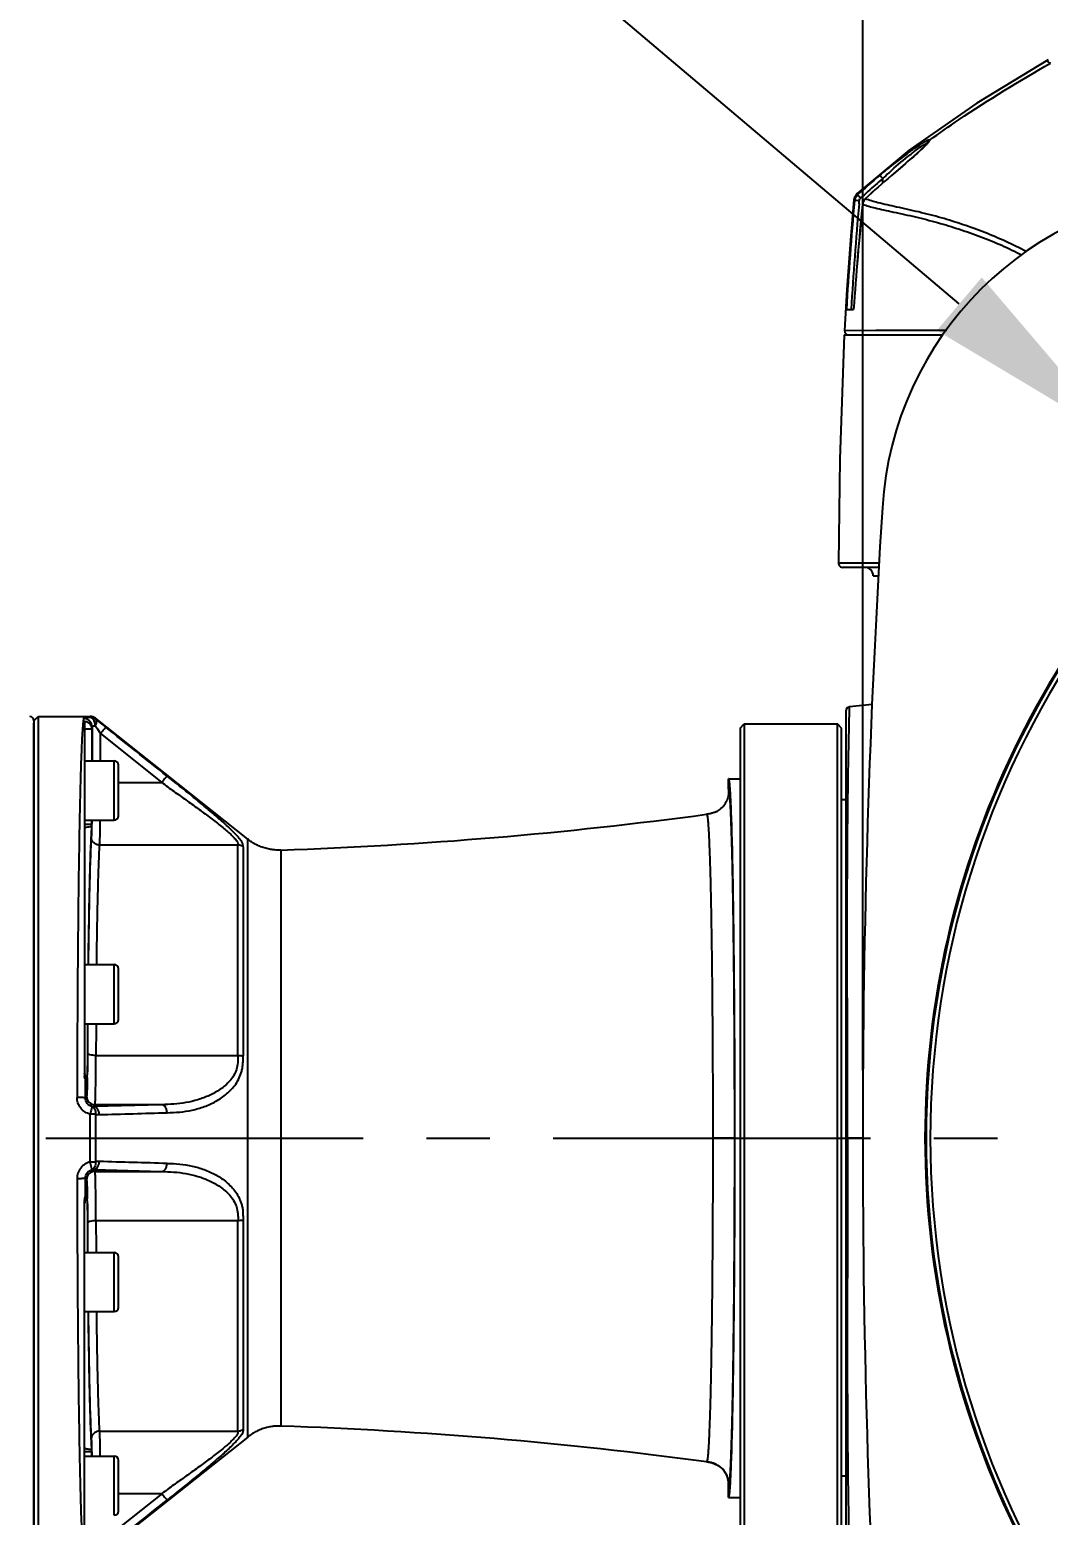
# Model space of a CAD drawing. Header units: millimetres. Extents: x 5828 to 6704, y 123 to 421.
# Drawn here: x 6413.49 to 6419.51, y 311.52 to 320.31 of the extents above; entities that cross this region are included whole.
import ezdxf
from ezdxf import colors
from ezdxf.entities.mleader import LeaderData, LeaderLine
from ezdxf.math import Vec2, Vec3

# ---------------------------------------------------------------- set-up
doc = ezdxf.new("R2010")
doc.units = ezdxf.units.MM
doc.linetypes.add('CENTER', pattern=[0.6, 0.375, -0.075, 0.075, -0.075])
for name, color, linetype in [('中心线', 7, 'Continuous'), ('外形图', 7, 'Continuous'), ('多重引线', 7, 'Continuous'), ('尺寸标注', 7, 'Continuous')]:
    doc.layers.add(name, color=color, linetype=linetype)
doc.styles.add('微软雅黑', font='msyh.ttc', dxfattribs={"height": 1.5})
doc.dimstyles.new('尺寸标注_1_20比例', dxfattribs={"dimtxt": 1.5, "dimasz": 1.25, "dimexe": 0.5, "dimexo": 0.4, "dimgap": 0.5, "dimtad": 1, "dimdec": 1, "dimlfac": 20, "dimdsep": 46, "dimtxsty": '微软雅黑', "dimcen": 0.09, "dimadec": 0, "dimazin": 0, "dimtp": 0.01, "dimtm": 0.01, "dimtfac": 1, "dimtdec": 1, "dimtofl": 0, "dimtmove": 0, "dimatfit": 3, "dimfxl": 1, "dimtolj": 1, "dimarcsym": 0})

# ---------------------------------------------------------------- blocks, each defined once
blk = doc.blocks.new('*D778')
at = {"layer": 'Defpoints', "color": 0}
for p in [(6418.4098, 328.8794), (6431.9598, 316.418), (6418.4098, 313.7555)]:
    blk.add_point(p, dxfattribs=at)
at = {"layer": '尺寸标注', "color": 0, "lineweight": -2}
for p, q in [((6418.4098, 314.1555), (6418.4098, 329.3794)), ((6431.9598, 316.818), (6431.9598, 329.3794)), ((6430.7098, 328.8794), (6419.6598, 328.8794))]:
    blk.add_line(p, q, dxfattribs=at)
at = {"layer": '尺寸标注', "color": 0}
for points in [[(6419.6598, 329.0878), (6419.6598, 328.6711), (6418.4098, 328.8794)], [(6430.7098, 328.6711), (6430.7098, 329.0878), (6431.9598, 328.8794)]]:
    blk.add_solid(points, dxfattribs=at)
at = {"layer": '尺寸标注', "color": 0, "insert": (6425.1848, 330.1459), "char_height": 1.5, "attachment_point": 5, "style": '微软雅黑'}
blk.add_mtext('\\A1;271', dxfattribs=at)

msp = doc.modelspace()

# ---------------------------------------------------------------- linework, layer by layer
at = {"layer": '中心线', "linetype": 'CENTER', "ltscale": 5}
msp.add_line((6392.5806, 313.7555), (6436.3397, 313.7555), dxfattribs=at)
at = {"layer": '外形图', "color": 7, "linetype": 'Continuous'}
for p, q in [((6419.5068, 320.1308), (6419.0853, 319.8756)), ((6419.0853, 319.8756), (6418.6852, 319.5975)), ((6418.6852, 319.5975), (6418.3761, 319.3421)), ((6418.528, 319.4033), (6418.5279, 319.4294)), ((6418.5643, 319.4632), (6418.5677, 319.4663)), ((6418.6287, 319.4895), (6418.5791, 319.4473)), ((6418.5791, 319.4473), (6418.5795, 319.4473)), ((6418.3761, 319.3421), (6418.3587, 319.3132)), ((6418.3773, 319.3314), (6418.3761, 319.3421)), ((6418.3587, 319.3132), (6418.3574, 319.3054)), ((6418.3574, 319.3053), (6418.3574, 319.3054)), ((6418.3612, 319.299), (6418.3574, 319.3053)), ((6418.388, 319.2798), (6418.3896, 319.2976)), ((6418.3881, 319.2798), (6418.3896, 319.2976)), ((6418.4089, 319.278), (6418.4092, 319.2779)), ((6418.4245, 319.3095), (6418.4248, 319.3095)), ((6418.3165, 318.7744), (6418.302, 318.5317)), ((6418.3131, 318.6555), (6418.356, 318.6555)), ((6418.3007, 318.5055), (6418.8832, 318.5055)), ((6418.3017, 318.532), (6418.3072, 318.532)), ((6418.3018, 318.532), (6418.9068, 318.533)), ((6418.5087, 317.1557), (6418.266, 317.1557)), ((6418.5074, 317.1305), (6418.2911, 317.1305)), ((6418.4722, 317.0805), (6418.5048, 317.0805)), ((6418.3098, 316.2804), (6418.3098, 311.2305)), ((6418.4654, 316.3202), (6418.332, 316.3052)), ((6413.5098, 316.2235), (6413.5348, 316.2485)), ((6413.5098, 316.2235), (6413.5098, 311.2875)), ((6413.5098, 311.2879), (6413.5098, 316.2112)), ((6413.5348, 316.2485), (6413.5348, 311.2625)), ((6413.5348, 316.2485), (6413.8424, 316.2485)), ((6413.8098, 316.2162), (6413.8098, 314.1237)), ((6413.8516, 316.1734), (6413.8098, 316.1734)), ((6413.8424, 316.2434), (6413.8424, 316.2485)), ((6413.8516, 316.1734), (6413.8516, 315.9861)), ((6413.8536, 316.1872), (6413.8535, 315.9861)), ((6413.8735, 316.2377), (6413.8735, 316.2326)), ((6414.7738, 315.5237), (6413.8735, 316.2377)), ((6417.6848, 316.1796), (6417.7098, 316.2046)), ((6417.6848, 316.1796), (6417.6848, 311.3313)), ((6417.7098, 316.2046), (6417.7098, 311.3063)), ((6417.7098, 316.2046), (6418.2598, 316.2046)), ((6418.2598, 311.3063), (6418.2598, 316.2046)), ((6418.2848, 316.1796), (6418.2598, 316.2046)), ((6418.2848, 311.3313), (6418.2848, 316.1796)), ((6413.9035, 315.9861), (6413.9036, 316.1478)), ((6413.9036, 316.1478), (6414.2663, 315.8589)), ((6413.8098, 315.9861), (6413.9848, 315.9861)), ((6413.9848, 315.6361), (6413.9848, 315.9861)), ((6414.0098, 315.6611), (6414.0098, 315.9611)), ((6414.0098, 315.8589), (6414.2663, 315.8589)), ((6417.6171, 315.8191), (6417.6171, 315.8805)), ((6417.6171, 315.8805), (6417.6172, 315.8805)), ((6417.6171, 315.8805), (6417.6848, 315.8805)), ((6417.6172, 315.8191), (6417.6171, 315.8191)), ((6418.3098, 315.7555), (6418.2848, 315.7555)), ((6417.4873, 315.6704), (6417.4872, 315.6705)), ((6417.4891, 315.6708), (6417.4873, 315.6704)), ((6417.4891, 315.6707), (6417.4873, 315.6704)), ((6413.8098, 315.6361), (6413.9848, 315.6361)), ((6413.8098, 315.6114), (6413.8516, 315.6114)), ((6413.8516, 315.6361), (6413.8516, 315.6114)), ((6414.7163, 315.4879), (6413.899, 315.4879)), ((6414.7163, 314.2441), (6414.7163, 315.4879)), ((6414.7474, 315.4775), (6414.7474, 314.2411)), ((6414.7738, 311.9873), (6414.7738, 315.5237)), ((6414.9702, 315.4589), (6414.9702, 312.0521)), ((6413.8098, 314.782), (6413.9848, 314.782)), ((6413.9848, 314.432), (6413.9848, 314.782)), ((6414.0098, 314.457), (6414.0098, 314.757)), ((6413.8098, 314.432), (6413.9848, 314.432)), ((6413.8767, 314.2441), (6414.7163, 314.2441)), ((6413.8128, 314.1055), (6413.8253, 314.1055)), ((6413.821, 314.0028), (6413.8153, 313.9914)), ((6413.8424, 313.6144), (6413.8424, 313.8966)), ((6413.8654, 313.9417), (6413.871, 313.9529)), ((6414.2663, 313.9529), (6413.8654, 313.9417)), ((6414.2663, 313.9529), (6413.871, 313.9529)), ((6413.8735, 313.8959), (6413.8735, 313.615)), ((6417.6531, 313.7555), (6417.5235, 313.7555)), ((6418.4136, 313.7555), (6418.3098, 313.7555)), ((6413.871, 313.5581), (6413.8654, 313.5692)), ((6413.8654, 313.5692), (6414.2663, 313.5581)), ((6413.871, 313.5581), (6414.2663, 313.5581)), ((6413.8153, 313.5196), (6413.821, 313.5081)), ((6413.8098, 311.2948), (6413.8098, 313.3872)), ((6413.8253, 313.4055), (6413.8128, 313.4055)), ((6414.7163, 313.2669), (6413.8767, 313.2669)), ((6414.7163, 312.0231), (6414.7163, 313.2669)), ((6414.7474, 313.2699), (6414.7474, 312.0335)), ((6413.8098, 313.079), (6413.9848, 313.079)), ((6413.9848, 312.729), (6413.9848, 313.079)), ((6414.0098, 312.754), (6414.0098, 313.054)), ((6413.8098, 312.729), (6413.9848, 312.729)), ((6414.7738, 311.9873), (6413.8735, 311.2733)), ((6413.899, 312.0231), (6414.7163, 312.0231)), ((6413.8516, 311.8995), (6413.8098, 311.8995)), ((6413.8098, 311.8749), (6413.9848, 311.8749)), ((6413.8516, 311.8995), (6413.8516, 311.8749)), ((6413.9848, 311.5249), (6413.9848, 311.8749)), ((6414.0098, 311.5499), (6414.0098, 311.8499)), ((6417.4872, 311.8405), (6417.4873, 311.8405)), ((6417.4887, 311.8403), (6417.4873, 311.8405)), ((6417.4887, 311.8403), (6417.4873, 311.8405)), ((6417.6171, 311.6305), (6417.6171, 311.6919)), ((6417.6171, 311.6919), (6417.6172, 311.6919)), ((6418.3098, 311.7555), (6418.2848, 311.7555)), ((6414.2663, 311.652), (6413.9036, 311.3632)), ((6414.2663, 311.652), (6414.0098, 311.652)), ((6417.6172, 311.6305), (6417.6171, 311.6305)), ((6417.6171, 311.6305), (6417.6848, 311.6305))]:
    msp.add_line(p, q, dxfattribs=at)
for points in [[(6418.7756, 319.621), (6418.7638, 319.6095), (6418.7489, 319.5954), (6418.731, 319.579), (6418.7106, 319.5607), (6418.6871, 319.54), (6418.6598, 319.5163), (6418.6287, 319.4895)], [(6418.7956, 319.6433), (6418.7956, 319.6435), (6418.7946, 319.642), (6418.7908, 319.6373), (6418.7845, 319.6302), (6418.7756, 319.621)], [(6418.3579, 319.3053), (6418.3374, 319.0655), (6418.3165, 318.7744)], [(6418.4245, 319.3095), (6418.4205, 319.3054), (6418.4106, 319.2868), (6418.4089, 319.278)], [(6418.3007, 318.5055), (6418.2735, 317.7703), (6418.2661, 317.1557)], [(6418.3017, 318.532), (6418.3042, 318.5195), (6418.3132, 318.5094)], [(6418.4881, 318.5322), (6418.6419, 318.5324), (6418.9062, 318.533)], [(6418.266, 317.1557), (6418.2661, 317.1525), (6418.2703, 317.1415), (6418.2792, 317.1334), (6418.2911, 317.1304)], [(6418.332, 316.3053), (6418.3269, 316.3041), (6418.318, 316.2989), (6418.312, 316.2905), (6418.3098, 316.2804)], [(6417.4872, 311.8405), (6417.5194, 311.8347), (6417.5561, 311.819), (6417.5843, 311.795), (6417.6046, 311.7639), (6417.6156, 311.7255), (6417.6171, 311.6919)]]:
    msp.add_lwpolyline(points, dxfattribs=at)
for centre, radius, start, end in [((6418.819, 319.6355), 0.025, 125.41409, 162.61239), ((6421.366, 316.0937), 4.4063, 130.43254, 132.71008), ((6421.2085, 316.3398), 4.0706, 130.23621, 133.15163), ((6421.2073, 316.3418), 4.0681, 130.23752, 133.15464), ((6421.3697, 316.0941), 4.3817, 130.4324, 131.95067), ((6420.7268, 316.8289), 3.4319, 129.36128, 130.27009), ((6420.3653, 317.4874), 2.6734, 132.35025, 133.41581), ((6421.371, 316.0927), 4.3837, 131.95063, 132.48779), ((6420.5215, 317.3603), 1.9996, 93.37016, 176.44172), ((6438.3033, 317.483), 20.0245, 174.79664, 176.64324), ((6438.3043, 317.4842), 19.997, 174.84831, 176.64212), ((6436.8092, 317.3946), 18.4964, 174.15561, 176.09109), ((6436.7951, 317.3947), 18.4821, 174.15171, 176.08836), ((6418.4114, 319.2942), 0.0505, 132.5773, 150.36738), ((6418.4147, 319.2953), 0.0252, 132.75185, 146.71322), ((6421.3714, 316.0922), 4.3844, 132.48778, 132.70953), ((6418.4596, 319.2726), 0.0507, 143.42983, 174.04057), ((6418.4593, 319.2727), 0.0504, 133.16282, 143.37598), ((6424.0598, 313.7555), 5.2754, 43.15717, 316.84283), ((6424.0598, 313.7555), 5.2504, 43.15717, 316.84283), ((6424.0598, 313.7555), 5.282, 128.49498, 231.50502), ((6478.4333, 313.7555), 60.0235, 176.438261, 183.561738), ((6418.4222, 317.0805), 0.05, 0, 90), ((6413.4848, 316.2231), 0.025, 0, 89), ((6413.8424, 316.1985), 0.05, 51.58558, 90), ((6413.8424, 316.1933), 0.0501, 51.65977, 90.00437), ((6413.9848, 315.9611), 0.025, 0, 90), ((6417.4876, 315.8013), 0.129, 302.94439, 333.89504), ((6417.4911, 315.7995), 0.1251, 333.96247, 335.25832), ((6413.9848, 315.6611), 0.025, 270, 0), ((6414.1377, 340.4451), 25, 271.90825, 277.69968), ((6417.4887, 315.7998), 0.1272, 296.81353, 302.88834), ((6407.0702, 315.7385), 6.7827, 358.92622, 359.12509), ((6413.9848, 314.757), 0.025, 0, 90), ((6507.4466, 313.8019), 93.6215, 179.613828, 179.801232), ((6499.5481, 313.8114), 85.6725, 179.584083, 179.710623), ((6413.9848, 314.457), 0.025, 270, 0), ((6413.8599, 314.1417), 0.0501, 180.0423, 226.34527), ((6413.871, 314.0029), 0.05, 180.05822, 269.96976), ((6413.8625, 313.9936), 0.0519, 260.27597, 273.19401), ((6413.8936, 313.9943), 0.1004, 258.45064, 271.65695), ((6413.871, 313.5081), 0.05, 90.03021, 179.94175), ((6413.8625, 313.5174), 0.0519, 86.80422, 99.72592), ((6413.8936, 313.5167), 0.1004, 88.33969, 101.55284), ((6413.8863, 313.3873), 0.0765, 177.21, 180.0332), ((6413.8601, 313.3692), 0.0503, 164.57894, 178.74616), ((6413.8599, 313.3692), 0.0501, 149.09065, 164.51838), ((6413.86, 313.3691), 0.0503, 133.6546, 149.02949), ((6413.8611, 313.3684), 0.0507, 132.88445, 148.69096), ((6509.8231, 313.7212), 95.9981, 180.201088, 180.383853), ((6497.9915, 313.69), 84.1159, 180.288203, 180.417084), ((6413.9848, 313.054), 0.025, 0, 90), ((6413.9848, 312.754), 0.025, 270, 0), ((6414.1377, 287.0659), 25, 82.30032, 88.09175), ((6407.4145, 311.7782), 6.4383, 0.85996, 1.07961), ((6413.9848, 311.8499), 0.025, 0, 90), ((6417.488, 311.7101), 0.1284, 46.55574, 63.10248), ((6417.4893, 311.7115), 0.1266, 40.74632, 46.57943), ((6417.4869, 311.7097), 0.1295, 29.12329, 40.64944), ((6417.484, 311.7079), 0.1329, 24.61647, 29.16955), ((6413.9848, 311.5499), 0.025, 270, 0)]:
    msp.add_arc(centre, radius, start, end, dxfattribs=at)
for points, knots in [([(6419.5191, 320.1119), (6419.5155, 320.1134), (6419.5099, 320.1163), (6419.5029, 320.1206), (6419.5015, 320.1275), (6419.505, 320.1297), (6419.5068, 320.1308)], [0, 0, 0, 0, 0.394253, 0.643571, 0.797026, 1, 1, 1, 1]), ([(6418.8046, 319.6558), (6418.862, 319.6977), (6419.0937, 319.8597), (6419.3361, 320.0057), (6419.5191, 320.1119)], [0, 0, 0, 0, 0.251366, 1, 1, 1, 1]), ([(6418.775, 319.6459), (6418.7596, 319.6372), (6418.7256, 319.6151), (6418.6499, 319.5617), (6418.5907, 319.5154), (6418.5503, 319.4823)], [0, 0, 0, 0, 0.190208, 0.436536, 1, 1, 1, 1]), ([(6418.5677, 319.4663), (6418.6032, 319.4985), (6418.6553, 319.5436), (6418.7225, 319.596), (6418.7527, 319.6176), (6418.7665, 319.6263)], [0, 0, 0, 0, 0.5629, 0.808895, 1, 1, 1, 1]), ([(6418.7749, 319.6198), (6418.7474, 319.5926), (6418.6822, 319.535), (6418.6162, 319.4784), (6418.5795, 319.4473)], [0, 0, 0, 0, 0.445649, 1, 1, 1, 1]), ([(6418.7665, 319.6263), (6418.7718, 319.6296), (6418.7788, 319.634), (6418.7875, 319.6378), (6418.7907, 319.6387), (6418.792, 319.6387)], [0, 0, 0, 0, 0.653425, 0.865761, 1, 1, 1, 1]), ([(6418.8045, 319.6559), (6418.8045, 319.654), (6418.8017, 319.6493), (6418.7959, 319.6416), (6418.7865, 319.6314), (6418.7791, 319.6239), (6418.7749, 319.6198)], [0, 0, 0, 0, 0.118146, 0.328777, 0.62601, 1, 1, 1, 1]), ([(6418.8046, 319.6558), (6418.8035, 319.658), (6418.7952, 319.6567), (6418.7868, 319.6522), (6418.7792, 319.6483), (6418.775, 319.6459)], [0, 0, 0, 0, 0.236549, 0.547629, 1, 1, 1, 1]), ([(6418.5279, 319.4294), (6418.5257, 319.432), (6418.5217, 319.4365), (6418.516, 319.4424), (6418.512, 319.4456), (6418.5092, 319.4479), (6418.5083, 319.4476)], [0, 0, 0, 0, 0.380579, 0.677379, 0.890603, 1, 1, 1, 1]), ([(6418.3654, 319.2993), (6418.3645, 319.2993), (6418.3632, 319.2991), (6418.3616, 319.2993), (6418.3612, 319.299)], [0, 0, 0, 0, 0.689559, 1, 1, 1, 1]), ([(6418.3896, 319.2976), (6418.3871, 319.2978), (6418.379, 319.2985), (6418.371, 319.2992), (6418.3654, 319.2993)], [0, 0, 0, 0, 0.314572, 1, 1, 1, 1]), ([(6418.3976, 319.3138), (6418.3953, 319.3163), (6418.3911, 319.3207), (6418.3851, 319.3265), (6418.381, 319.3295), (6418.3782, 319.3317), (6418.3773, 319.3314)], [0, 0, 0, 0, 0.382437, 0.681082, 0.890521, 1, 1, 1, 1]), ([(6418.409, 319.2779), (6418.4332, 319.2691), (6418.4746, 319.2574), (6418.5359, 319.2437), (6418.6153, 319.2264), (6418.7223, 319.2034), (6418.8526, 319.1704), (6418.9814, 319.1308), (6419.15, 319.0724), (6419.2724, 319.018), (6419.3514, 318.9774)], [0, 0, 0, 0, 0.078165, 0.129704, 0.189759, 0.324156, 0.460451, 0.596121, 0.731515, 1, 1, 1, 1]), ([(6419.3759, 318.9977), (6419.3364, 319.0188), (6419.256, 319.0588), (6419.1316, 319.1115), (6419.004, 319.1575), (6418.874, 319.1986), (6418.7424, 319.2325), (6418.6169, 319.2598), (6418.5108, 319.283), (6418.4493, 319.3007), (6418.4248, 319.3095)], [0, 0, 0, 0, 0.133607, 0.268181, 0.403414, 0.538724, 0.675308, 0.809184, 0.922353, 1, 1, 1, 1]), ([(6418.3197, 313.7555), (6418.3197, 313.919), (6418.3194, 314.2399), (6418.3186, 314.7063), (6418.3181, 315.1374), (6418.3194, 315.4672), (6418.3215, 315.7014), (6418.3234, 315.8508), (6418.3253, 315.9805), (6418.3275, 316.0893), (6418.3291, 316.1662), (6418.3301, 316.2165), (6418.3307, 316.2457), (6418.3312, 316.2694), (6418.3315, 316.2855), (6418.3318, 316.2953), (6418.3318, 316.3002), (6418.332, 316.3033), (6418.3319, 316.3048), (6418.332, 316.3052)], [0, 0, 0, 0, 0.192341, 0.37757, 0.548735, 0.699633, 0.765599, 0.824349, 0.875408, 0.91824, 0.952289, 0.96594, 0.977408, 0.98672, 0.993745, 0.996347, 0.998299, 0.999539, 1, 1, 1, 1]), ([(6413.7978, 316.1806), (6413.795, 316.1413), (6413.7905, 316.044), (6413.7849, 315.8717), (6413.7797, 315.6487), (6413.7752, 315.3804), (6413.7713, 315.073), (6413.7672, 314.6072), (6413.7657, 314.2448), (6413.7653, 313.9962)], [0, 0, 0, 0, 0.054209, 0.133712, 0.236619, 0.36047, 0.502299, 0.658708, 1, 1, 1, 1]), ([(6413.8016, 316.2224), (6413.8012, 316.2195), (6413.7997, 316.2056), (6413.7986, 316.1917), (6413.7978, 316.1806)], [0, 0, 0, 0, 0.206741, 1, 1, 1, 1]), ([(6413.8036, 316.237), (6413.8034, 316.236), (6413.8026, 316.2311), (6413.802, 316.2263), (6413.8016, 316.2224)], [0, 0, 0, 0, 0.212936, 1, 1, 1, 1]), ([(6413.8424, 316.2434), (6413.837, 316.2431), (6413.8276, 316.2425), (6413.8156, 316.2412), (6413.8082, 316.2398), (6413.8047, 316.2384), (6413.8037, 316.2374), (6413.8036, 316.237)], [0, 0, 0, 0, 0.405421, 0.712736, 0.909587, 0.966421, 1, 1, 1, 1]), ([(6413.8536, 316.1872), (6413.8536, 316.1937), (6413.851, 316.2068), (6413.8398, 316.2233), (6413.8233, 316.2344), (6413.8101, 316.237), (6413.8036, 316.237)], [0, 0, 0, 0, 0.249441, 0.499195, 0.749443, 1, 1, 1, 1]), ([(6413.8098, 316.2162), (6413.8098, 316.2181), (6413.8154, 316.2194), (6413.8214, 316.2186), (6413.8284, 316.2163), (6413.834, 316.212), (6413.84, 316.2063), (6413.8484, 316.1944), (6413.8516, 316.1817), (6413.8516, 316.1734)], [0, 0, 0, 0, 0.08045, 0.165494, 0.290988, 0.377707, 0.467123, 0.645622, 1, 1, 1, 1]), ([(6413.873, 316.1948), (6413.8727, 316.2009), (6413.8709, 316.2126), (6413.8644, 316.228), (6413.8549, 316.2393), (6413.8464, 316.243), (6413.8424, 316.2434)], [0, 0, 0, 0, 0.298098, 0.571838, 0.804954, 1, 1, 1, 1]), ([(6413.8516, 316.1734), (6413.8518, 316.1747), (6413.8524, 316.1794), (6413.853, 316.184), (6413.8536, 316.1872)], [0, 0, 0, 0, 0.286152, 1, 1, 1, 1]), ([(6413.8536, 316.1872), (6413.8538, 316.1895), (6413.8589, 316.192), (6413.8654, 316.1937), (6413.8703, 316.1945), (6413.873, 316.1948)], [0, 0, 0, 0, 0.322227, 0.617728, 1, 1, 1, 1]), ([(6413.8735, 316.2326), (6413.8753, 316.2308), (6413.879, 316.2243), (6413.879, 316.2106), (6413.8755, 316.2003), (6413.873, 316.1948)], [0, 0, 0, 0, 0.189223, 0.544547, 1, 1, 1, 1]), ([(6413.873, 316.1948), (6413.8756, 316.1911), (6413.886, 316.1755), (6413.8961, 316.1598), (6413.9036, 316.1478)], [0, 0, 0, 0, 0.242014, 1, 1, 1, 1]), ([(6413.8735, 316.2326), (6413.8783, 316.229), (6413.8989, 316.2134), (6413.9192, 316.1975), (6413.9347, 316.1851)], [0, 0, 0, 0, 0.233339, 1, 1, 1, 1]), ([(6413.9347, 316.1851), (6413.9343, 316.1849), (6413.9333, 316.1838), (6413.9313, 316.1817), (6413.9284, 316.1782), (6413.9245, 316.1736), (6413.92, 316.1681), (6413.9129, 316.1594), (6413.9074, 316.1525), (6413.9036, 316.1478)], [0, 0, 0, 0, 0.026932, 0.088612, 0.183168, 0.307109, 0.456291, 0.625636, 1, 1, 1, 1]), ([(6414.2973, 315.8963), (6414.2969, 315.896), (6414.296, 315.8949), (6414.2939, 315.8927), (6414.291, 315.8892), (6414.2854, 315.8826), (6414.277, 315.8723), (6414.27, 315.8636), (6414.2663, 315.8589)], [0, 0, 0, 0, 0.028502, 0.091264, 0.186379, 0.310384, 0.627783, 1, 1, 1, 1]), ([(6414.2663, 315.8589), (6414.2897, 315.841), (6414.3367, 315.8057), (6414.4085, 315.7553), (6414.4789, 315.7049), (6414.5358, 315.6629), (6414.5796, 315.6293), (6414.6107, 315.6048), (6414.6401, 315.5811), (6414.6667, 315.5582), (6414.6889, 315.537), (6414.7039, 315.5205), (6414.7121, 315.5086), (6414.7165, 315.4995), (6414.7172, 315.4922), (6414.7163, 315.488)], [0, 0, 0, 0, 0.149931, 0.299262, 0.44653, 0.590025, 0.65958, 0.727081, 0.791683, 0.851733, 0.905261, 0.948404, 0.96486, 0.978244, 1, 1, 1, 1]), ([(6414.7474, 315.4775), (6414.7474, 315.482), (6414.7466, 315.4927), (6414.7379, 315.5099), (6414.7229, 315.5298), (6414.7022, 315.5529), (6414.6771, 315.5781), (6414.6487, 315.6047), (6414.618, 315.6324), (6414.5742, 315.6706), (6414.5166, 315.7192), (6414.4205, 315.798), (6414.3468, 315.8568), (6414.2973, 315.8963)], [0, 0, 0, 0, 0.021639, 0.05083, 0.091498, 0.142208, 0.200245, 0.263421, 0.330259, 0.399793, 0.544523, 0.694222, 1, 1, 1, 1]), ([(6417.6255, 315.8255), (6417.6249, 315.8334), (6417.6237, 315.847), (6417.622, 315.8626), (6417.6205, 315.8717), (6417.6195, 315.8762), (6417.6186, 315.8789), (6417.6177, 315.8803), (6417.6172, 315.8804)], [0, 0, 0, 0, 0.423749, 0.730739, 0.840393, 0.921043, 0.973308, 1, 1, 1, 1]), ([(6417.6255, 311.6855), (6417.6282, 311.7219), (6417.6324, 311.8131), (6417.6377, 311.976), (6417.6424, 312.189), (6417.6465, 312.4459), (6417.6498, 312.7397), (6417.6532, 313.1804), (6417.6548, 313.7556), (6417.6532, 314.3307), (6417.6498, 314.7714), (6417.6465, 315.0652), (6417.6424, 315.3221), (6417.6377, 315.535), (6417.6324, 315.6979), (6417.6282, 315.7891), (6417.6255, 315.8255)], [0, 0, 0, 0, 0.026442, 0.066175, 0.118093, 0.18074, 0.25236, 0.33094, 0.500013, 0.669084, 0.747661, 0.819278, 0.881921, 0.933835, 0.973563, 1, 1, 1, 1]), ([(6417.6155, 315.7843), (6417.6151, 315.7812), (6417.6129, 315.7684), (6417.6088, 315.756), (6417.6047, 315.7471)], [0, 0, 0, 0, 0.245559, 1, 1, 1, 1]), ([(6417.6531, 313.7554), (6417.6531, 313.8894), (6417.6527, 314.1522), (6417.651, 314.4759), (6417.649, 314.7234), (6417.6472, 314.8963), (6417.6451, 315.0583), (6417.6428, 315.2078), (6417.6402, 315.3433), (6417.6374, 315.4636), (6417.6345, 315.5675), (6417.6317, 315.6434), (6417.6294, 315.6952), (6417.6278, 315.7271), (6417.6261, 315.7543), (6417.6244, 315.7767), (6417.6228, 315.7943), (6417.6211, 315.8069), (6417.6196, 315.8146), (6417.6184, 315.818), (6417.6176, 315.819), (6417.6172, 315.8191)], [0, 0, 0, 0, 0.19459, 0.381738, 0.470255, 0.554261, 0.632952, 0.705573, 0.77143, 0.829891, 0.880396, 0.922466, 0.940209, 0.955701, 0.968903, 0.979788, 0.988333, 0.994522, 0.998364, 0.99943, 1, 1, 1, 1]), ([(6417.4873, 315.6704), (6417.4877, 315.6704), (6417.4885, 315.6695), (6417.4898, 315.6663), (6417.4913, 315.6592), (6417.4929, 315.6475), (6417.4946, 315.6312), (6417.4963, 315.6105), (6417.498, 315.5852), (6417.4996, 315.5556), (6417.502, 315.5076), (6417.5047, 315.4372), (6417.5077, 315.3408), (6417.5105, 315.2291), (6417.5131, 315.1034), (6417.5154, 314.9647), (6417.5175, 314.8144), (6417.5193, 314.6539), (6417.5213, 314.4241), (6417.523, 314.1237), (6417.5235, 313.8798), (6417.5235, 313.7555)], [0, 0, 0, 0, 0.000594, 0.001671, 0.005519, 0.011709, 0.020251, 0.031131, 0.044328, 0.059814, 0.07755, 0.119608, 0.170102, 0.228553, 0.294402, 0.367018, 0.445707, 0.529714, 0.618234, 0.805392, 1, 1, 1, 1]), ([(6417.522, 315.677), (6417.5193, 315.6762), (6417.5085, 315.6734), (6417.4974, 315.6718), (6417.4891, 315.6707)], [0, 0, 0, 0, 0.252996, 1, 1, 1, 1]), ([(6417.546, 315.6863), (6417.5441, 315.6853), (6417.5363, 315.6816), (6417.5282, 315.6787), (6417.522, 315.677)], [0, 0, 0, 0, 0.253422, 1, 1, 1, 1]), ([(6413.8098, 315.5874), (6413.8098, 315.589), (6413.8128, 315.5913), (6413.817, 315.5929), (6413.8246, 315.5951), (6413.8366, 315.5967), (6413.847, 315.5974), (6413.8527, 315.5975)], [0, 0, 0, 0, 0.10616, 0.197045, 0.315002, 0.623782, 1, 1, 1, 1]), ([(6413.8512, 315.5933), (6413.8499, 315.5781), (6413.8476, 315.5419), (6413.8432, 315.447), (6413.8386, 315.2885), (6413.8338, 315.0552), (6413.8315, 314.8805), (6413.8304, 314.7846)], [0, 0, 0, 0, 0.056499, 0.134569, 0.352176, 0.644433, 1, 1, 1, 1]), ([(6413.8512, 315.5933), (6413.8511, 315.5867), (6413.8506, 315.5676), (6413.8498, 315.5485), (6413.849, 315.536)], [0, 0, 0, 0, 0.344354, 1, 1, 1, 1]), ([(6413.899, 315.488), (6413.9, 315.5053), (6413.9015, 315.5545), (6413.9021, 315.6038), (6413.9024, 315.6358)], [0, 0, 0, 0, 0.350861, 1, 1, 1, 1]), ([(6413.849, 315.536), (6413.8466, 315.4974), (6413.8427, 315.4028), (6413.8381, 315.2367), (6413.834, 315.0245), (6413.8319, 314.8682), (6413.8309, 314.7834)], [0, 0, 0, 0, 0.154204, 0.377214, 0.662091, 1, 1, 1, 1]), ([(6413.899, 315.4879), (6413.8925, 315.4879), (6413.8795, 315.4905), (6413.8629, 315.5011), (6413.8517, 315.5171), (6413.849, 315.5298), (6413.849, 315.536)], [0, 0, 0, 0, 0.25422, 0.506115, 0.754461, 1, 1, 1, 1]), ([(6413.8812, 314.7842), (6413.8822, 314.8634), (6413.8844, 315.0093), (6413.8884, 315.2075), (6413.8929, 315.3629), (6413.8967, 315.4516), (6413.899, 315.4879)], [0, 0, 0, 0, 0.337408, 0.621812, 0.844851, 1, 1, 1, 1]), ([(6414.7474, 315.4775), (6414.7408, 315.4825), (6414.7301, 315.487), (6414.7191, 315.4879), (6414.7163, 315.4879)], [0, 0, 0, 0, 0.747174, 1, 1, 1, 1]), ([(6414.9702, 315.459), (6414.9627, 315.4588), (6414.9468, 315.4583), (6414.9216, 315.46), (6414.8943, 315.465), (6414.8659, 315.4728), (6414.8384, 315.4834), (6414.8135, 315.4956), (6414.7922, 315.5093), (6414.7798, 315.5191), (6414.7739, 315.5238)], [0, 0, 0, 0, 0.106958, 0.224643, 0.35817, 0.500025, 0.64187, 0.775376, 0.893046, 1, 1, 1, 1]), ([(6413.8277, 314.4335), (6413.8276, 314.419), (6413.8272, 314.3604), (6413.8269, 314.3018), (6413.8267, 314.2576)], [0, 0, 0, 0, 0.246874, 1, 1, 1, 1]), ([(6413.8267, 314.2576), (6413.8266, 314.2461), (6413.8264, 314.2024), (6413.8261, 314.1588), (6413.8256, 314.1267)], [0, 0, 0, 0, 0.264822, 1, 1, 1, 1]), ([(6413.8767, 314.2441), (6413.8703, 314.2441), (6413.8585, 314.2447), (6413.8447, 314.247), (6413.8357, 314.2499), (6413.8303, 314.2524), (6413.8268, 314.2554), (6413.8267, 314.2576)], [0, 0, 0, 0, 0.353537, 0.658746, 0.780831, 0.878072, 1, 1, 1, 1]), ([(6413.871, 313.953), (6413.8716, 313.9544), (6413.8725, 313.9606), (6413.8731, 313.9751), (6413.874, 313.9995), (6413.8747, 314.0338), (6413.8754, 314.0769), (6413.8762, 314.1479), (6413.8765, 314.2045), (6413.8767, 314.2441)], [0, 0, 0, 0, 0.01639, 0.063479, 0.149409, 0.268224, 0.417195, 0.592367, 1, 1, 1, 1]), ([(6414.7163, 314.2441), (6414.7168, 314.23), (6414.716, 314.2019), (6414.7087, 314.1609), (6414.6918, 314.1242), (6414.6685, 314.0929), (6414.6414, 314.0663), (6414.6022, 314.0361), (6414.5485, 314.0062), (6414.4801, 313.9805), (6414.3862, 313.958), (6414.314, 313.9546), (6414.2663, 313.953)], [0, 0, 0, 0, 0.070771, 0.140076, 0.206769, 0.271106, 0.334073, 0.396195, 0.518568, 0.639995, 0.761149, 1, 1, 1, 1]), ([(6414.2973, 313.9056), (6414.3469, 313.9063), (6414.422, 313.9122), (6414.5181, 313.9401), (6414.5872, 313.9717), (6414.6405, 314.0079), (6414.6785, 314.0437), (6414.7042, 314.0749), (6414.7253, 314.1109), (6414.7372, 314.1445), (6414.7438, 314.1731), (6414.7459, 314.1955), (6414.7466, 314.2183), (6414.7472, 314.2335), (6414.7474, 314.2411)], [0, 0, 0, 0, 0.236086, 0.354777, 0.474659, 0.596647, 0.659015, 0.722723, 0.788385, 0.856579, 0.89168, 0.927535, 0.963807, 1, 1, 1, 1]), ([(6414.7163, 314.2441), (6414.7191, 314.2441), (6414.7295, 314.2438), (6414.7399, 314.2427), (6414.7474, 314.2411)], [0, 0, 0, 0, 0.267072, 1, 1, 1, 1]), ([(6413.8128, 314.1055), (6413.8121, 314.1065), (6413.8112, 314.1093), (6413.8101, 314.1154), (6413.8098, 314.1204), (6413.8098, 314.1237)], [0, 0, 0, 0, 0.202973, 0.462716, 1, 1, 1, 1]), ([(6413.8253, 314.1055), (6413.8251, 314.0904), (6413.8246, 314.0644), (6413.8237, 314.0319), (6413.8227, 314.0129), (6413.8218, 314.0045), (6413.821, 314.0028)], [0, 0, 0, 0, 0.439296, 0.761334, 0.944784, 1, 1, 1, 1]), ([(6413.8253, 314.1055), (6413.8254, 314.1055), (6413.8258, 314.1055), (6413.8262, 314.1055), (6413.8266, 314.1055)], [0, 0, 0, 0, 0.096084, 1, 1, 1, 1]), ([(6413.8424, 313.8966), (6413.8314, 313.8992), (6413.8102, 313.9083), (6413.785, 313.9319), (6413.7689, 313.9623), (6413.7653, 313.985), (6413.7653, 313.9962)], [0, 0, 0, 0, 0.250386, 0.500579, 0.750479, 1, 1, 1, 1]), ([(6413.8153, 313.9914), (6413.8152, 313.9919), (6413.8135, 313.9926), (6413.8108, 313.9934), (6413.806, 313.9942), (6413.7999, 313.9948), (6413.7925, 313.9954), (6413.7808, 313.996), (6413.7716, 313.9962), (6413.7653, 313.9962)], [0, 0, 0, 0, 0.028558, 0.089315, 0.182973, 0.306728, 0.456091, 0.625699, 1, 1, 1, 1]), ([(6413.8537, 313.9424), (6413.843, 313.9449), (6413.8227, 313.9577), (6413.8152, 313.9805), (6413.8153, 313.9914)], [0, 0, 0, 0, 0.503275, 1, 1, 1, 1]), ([(6413.8537, 313.9424), (6413.8535, 313.942), (6413.8533, 313.9407), (6413.8524, 313.938), (6413.8514, 313.9337), (6413.8493, 313.9256), (6413.8463, 313.913), (6413.8438, 313.9023), (6413.8424, 313.8966)], [0, 0, 0, 0, 0.025533, 0.086046, 0.179688, 0.303073, 0.62208, 1, 1, 1, 1]), ([(6413.8735, 313.8959), (6413.8711, 313.896), (6413.8608, 313.8964), (6413.8504, 313.8966), (6413.8424, 313.8966)], [0, 0, 0, 0, 0.22446, 1, 1, 1, 1]), ([(6413.8537, 313.9424), (6413.8572, 313.9414), (6413.864, 313.937), (6413.8706, 313.9259), (6413.874, 313.9117), (6413.874, 313.9013), (6413.8735, 313.8959)], [0, 0, 0, 0, 0.197323, 0.427913, 0.698846, 1, 1, 1, 1]), ([(6413.8965, 313.894), (6413.8962, 313.9001), (6413.8944, 313.9118), (6413.8878, 313.9271), (6413.8781, 313.9382), (6413.8694, 313.9415), (6413.8654, 313.9417)], [0, 0, 0, 0, 0.298723, 0.571487, 0.80361, 1, 1, 1, 1]), ([(6414.2973, 313.9056), (6414.297, 313.9117), (6414.2951, 313.9233), (6414.2886, 313.9384), (6414.2789, 313.9494), (6414.2703, 313.9527), (6414.2663, 313.9529)], [0, 0, 0, 0, 0.29874, 0.57125, 0.8033, 1, 1, 1, 1]), ([(6417.5235, 313.7555), (6417.5235, 313.6312), (6417.523, 313.3873), (6417.5213, 313.0869), (6417.5193, 312.8571), (6417.5175, 312.6967), (6417.5154, 312.5463), (6417.5131, 312.4076), (6417.5105, 312.2819), (6417.5077, 312.1702), (6417.5047, 312.0738), (6417.502, 312.0034), (6417.4996, 311.9554), (6417.498, 311.9257), (6417.4963, 311.9005), (6417.4946, 311.8798), (6417.4929, 311.8635), (6417.4913, 311.8518), (6417.4898, 311.8447), (6417.4885, 311.8415), (6417.4877, 311.8406), (6417.4873, 311.8405)], [0, 0, 0, 0, 0.194596, 0.381744, 0.470264, 0.554272, 0.632962, 0.70558, 0.77143, 0.829884, 0.88038, 0.92244, 0.940179, 0.955667, 0.968865, 0.979747, 0.98829, 0.99448, 0.998329, 0.999406, 1, 1, 1, 1]), ([(6417.6172, 311.6919), (6417.6176, 311.692), (6417.6184, 311.693), (6417.6196, 311.6964), (6417.6211, 311.704), (6417.6228, 311.7167), (6417.6244, 311.7342), (6417.6261, 311.7566), (6417.6278, 311.7838), (6417.6294, 311.8158), (6417.6317, 311.8675), (6417.6345, 311.9434), (6417.6374, 312.0474), (6417.6402, 312.1677), (6417.6428, 312.3032), (6417.6451, 312.4527), (6417.6472, 312.6146), (6417.649, 312.7875), (6417.651, 313.0351), (6417.6527, 313.3588), (6417.6531, 313.6215), (6417.6531, 313.7554)], [0, 0, 0, 0, 0.00057, 0.001636, 0.005478, 0.011668, 0.020214, 0.031101, 0.044304, 0.059798, 0.077542, 0.119614, 0.170121, 0.228584, 0.294442, 0.367064, 0.445756, 0.529764, 0.618281, 0.805419, 1, 1, 1, 1]), ([(6418.3197, 313.7555), (6418.3197, 313.592), (6418.3194, 313.2711), (6418.3186, 312.8047), (6418.3182, 312.4352), (6418.319, 312.1615), (6418.32, 311.9772), (6418.3215, 311.8095), (6418.3233, 311.6601), (6418.3254, 311.5304), (6418.3272, 311.4352), (6418.3286, 311.3699), (6418.3294, 311.3295), (6418.3302, 311.2945), (6418.3308, 311.2652), (6418.3311, 311.2442), (6418.3314, 311.2304), (6418.3316, 311.2222), (6418.3318, 311.2156), (6418.3317, 311.2106), (6418.3321, 311.2076), (6418.3318, 311.2061), (6418.332, 311.2057)], [0, 0, 0, 0, 0.192326, 0.377544, 0.548707, 0.627059, 0.699605, 0.765588, 0.82432, 0.875397, 0.918235, 0.936328, 0.952198, 0.965884, 0.977415, 0.986733, 0.990533, 0.993746, 0.996357, 0.998315, 0.999552, 1, 1, 1, 1]), ([(6413.8424, 313.6144), (6413.8314, 313.6118), (6413.8102, 313.6027), (6413.785, 313.5791), (6413.7689, 313.5487), (6413.7653, 313.526), (6413.7653, 313.5148)], [0, 0, 0, 0, 0.250464, 0.500585, 0.750458, 1, 1, 1, 1]), ([(6413.8153, 313.5196), (6413.8152, 313.5305), (6413.8227, 313.5532), (6413.843, 313.5661), (6413.8537, 313.5686)], [0, 0, 0, 0, 0.496887, 1, 1, 1, 1]), ([(6413.8424, 313.6144), (6413.8452, 313.6144), (6413.8555, 313.6145), (6413.8659, 313.6147), (6413.8735, 313.615)], [0, 0, 0, 0, 0.268377, 1, 1, 1, 1]), ([(6413.8537, 313.5686), (6413.8535, 313.5689), (6413.8533, 313.5703), (6413.8524, 313.573), (6413.8514, 313.5772), (6413.8493, 313.5854), (6413.8463, 313.598), (6413.8438, 313.6086), (6413.8424, 313.6144)], [0, 0, 0, 0, 0.025534, 0.086063, 0.179754, 0.303184, 0.62217, 1, 1, 1, 1]), ([(6413.8735, 313.615), (6413.874, 313.6096), (6413.874, 313.5992), (6413.8705, 313.585), (6413.864, 313.574), (6413.8572, 313.5696), (6413.8537, 313.5686)], [0, 0, 0, 0, 0.301166, 0.572104, 0.80269, 1, 1, 1, 1]), ([(6413.8654, 313.5693), (6413.8694, 313.5694), (6413.8781, 313.5728), (6413.8878, 313.5839), (6413.8944, 313.5992), (6413.8962, 313.6109), (6413.8965, 313.617)], [0, 0, 0, 0, 0.196305, 0.428292, 0.701162, 1, 1, 1, 1]), ([(6413.8767, 313.2669), (6413.8765, 313.3065), (6413.8762, 313.3631), (6413.8754, 313.4341), (6413.8747, 313.4771), (6413.874, 313.5115), (6413.8731, 313.5359), (6413.8725, 313.5504), (6413.8716, 313.5565), (6413.871, 313.558)], [0, 0, 0, 0, 0.407632, 0.582806, 0.731778, 0.850591, 0.936521, 0.983612, 1, 1, 1, 1]), ([(6414.2663, 313.5581), (6414.2703, 313.5583), (6414.2789, 313.5616), (6414.2885, 313.5725), (6414.2951, 313.5877), (6414.297, 313.5993), (6414.2973, 313.6053)], [0, 0, 0, 0, 0.196617, 0.428536, 0.701149, 1, 1, 1, 1]), ([(6414.2663, 313.558), (6414.3139, 313.5565), (6414.3861, 313.553), (6414.4799, 313.5306), (6414.5483, 313.5049), (6414.6128, 313.4687), (6414.6714, 313.42), (6414.7134, 313.3504), (6414.718, 313.2948), (6414.7163, 313.2669)], [0, 0, 0, 0, 0.238963, 0.360158, 0.481692, 0.604208, 0.729258, 0.860107, 1, 1, 1, 1]), ([(6414.2973, 313.6053), (6414.3469, 313.6047), (6414.422, 313.5988), (6414.5181, 313.5708), (6414.5873, 313.5392), (6414.6515, 313.4956), (6414.6976, 313.4474), (6414.7215, 313.4062), (6414.7324, 313.3802), (6414.7388, 313.3595), (6414.7432, 313.3416), (6414.7452, 313.3269), (6414.7459, 313.3117), (6414.746, 313.2926), (6414.747, 313.2774), (6414.7474, 313.2699)], [0, 0, 0, 0, 0.23613, 0.354842, 0.474749, 0.596759, 0.722605, 0.788322, 0.822097, 0.856525, 0.891583, 0.909397, 0.927493, 0.963947, 1, 1, 1, 1]), ([(6413.8153, 313.5196), (6413.8152, 313.5191), (6413.8135, 313.5183), (6413.8108, 313.5176), (6413.806, 313.5168), (6413.7999, 313.5161), (6413.7925, 313.5155), (6413.7808, 313.5149), (6413.7716, 313.5148), (6413.7653, 313.5148)], [0, 0, 0, 0, 0.028558, 0.089314, 0.182971, 0.306727, 0.45609, 0.625698, 1, 1, 1, 1]), ([(6413.7653, 313.5148), (6413.7657, 313.2662), (6413.7672, 312.9037), (6413.7713, 312.438), (6413.7752, 312.1306), (6413.7797, 311.8622), (6413.7849, 311.6392), (6413.7905, 311.467), (6413.795, 311.3697), (6413.7978, 311.3303)], [0, 0, 0, 0, 0.341291, 0.497701, 0.639529, 0.76338, 0.866287, 0.945791, 1, 1, 1, 1]), ([(6413.821, 313.5081), (6413.8218, 313.5064), (6413.8227, 313.4981), (6413.8237, 313.4791), (6413.8246, 313.4466), (6413.8251, 313.4205), (6413.8253, 313.4055)], [0, 0, 0, 0, 0.055156, 0.238557, 0.560696, 1, 1, 1, 1]), ([(6413.8099, 313.391), (6413.81, 313.3937), (6413.8107, 313.3985), (6413.8115, 313.4036), (6413.8128, 313.4055)], [0, 0, 0, 0, 0.546276, 1, 1, 1, 1]), ([(6413.8266, 313.4055), (6413.8265, 313.4055), (6413.826, 313.4055), (6413.8256, 313.4055), (6413.8253, 313.4055)], [0, 0, 0, 0, 0.405736, 1, 1, 1, 1]), ([(6413.8256, 313.3842), (6413.8258, 313.3743), (6413.8263, 313.3306), (6413.8265, 313.287), (6413.8267, 313.2533)], [0, 0, 0, 0, 0.228816, 1, 1, 1, 1]), ([(6413.8767, 313.2669), (6413.8703, 313.2669), (6413.8585, 313.2662), (6413.8447, 313.264), (6413.8357, 313.2611), (6413.8303, 313.2586), (6413.8268, 313.2555), (6413.8267, 313.2533)], [0, 0, 0, 0, 0.353523, 0.658726, 0.780813, 0.87806, 1, 1, 1, 1]), ([(6413.8267, 313.2533), (6413.8267, 313.2385), (6413.827, 313.1799), (6413.8274, 313.1213), (6413.8277, 313.0775)], [0, 0, 0, 0, 0.252934, 1, 1, 1, 1]), ([(6414.7474, 313.2699), (6414.7451, 313.2694), (6414.7348, 313.2675), (6414.7244, 313.2669), (6414.7163, 313.2669)], [0, 0, 0, 0, 0.226723, 1, 1, 1, 1]), ([(6413.8304, 312.7264), (6413.8315, 312.6305), (6413.8338, 312.4558), (6413.8386, 312.2225), (6413.8432, 312.064), (6413.8476, 311.9691), (6413.8499, 311.9329), (6413.8512, 311.9177)], [0, 0, 0, 0, 0.355567, 0.647824, 0.865432, 0.943501, 1, 1, 1, 1]), ([(6413.8309, 312.7276), (6413.8319, 312.6428), (6413.834, 312.4865), (6413.8381, 312.2743), (6413.8427, 312.1082), (6413.8466, 312.0136), (6413.849, 311.9749)], [0, 0, 0, 0, 0.33791, 0.622787, 0.845797, 1, 1, 1, 1]), ([(6413.899, 312.0231), (6413.8967, 312.0594), (6413.8929, 312.1481), (6413.8884, 312.3035), (6413.8844, 312.5017), (6413.8822, 312.6476), (6413.8812, 312.7268)], [0, 0, 0, 0, 0.155149, 0.378188, 0.662592, 1, 1, 1, 1]), ([(6414.9702, 312.0519), (6414.9627, 312.0521), (6414.9468, 312.0527), (6414.9216, 312.051), (6414.8943, 312.046), (6414.8659, 312.0382), (6414.8384, 312.0276), (6414.8135, 312.0153), (6414.7922, 312.0017), (6414.7798, 311.9918), (6414.7739, 311.9872)], [0, 0, 0, 0, 0.106958, 0.224643, 0.35817, 0.500025, 0.64187, 0.775376, 0.893046, 1, 1, 1, 1]), ([(6413.899, 312.0231), (6413.8925, 312.023), (6413.8795, 312.0205), (6413.8629, 312.0099), (6413.8517, 311.9939), (6413.849, 311.9812), (6413.849, 311.9749)], [0, 0, 0, 0, 0.25422, 0.506115, 0.754461, 1, 1, 1, 1]), ([(6413.849, 311.9749), (6413.8492, 311.9717), (6413.8504, 311.9526), (6413.8509, 311.9335), (6413.8512, 311.9177)], [0, 0, 0, 0, 0.172301, 1, 1, 1, 1]), ([(6413.9024, 311.8752), (6413.9021, 311.9072), (6413.9015, 311.9564), (6413.9, 312.0057), (6413.899, 312.023)], [0, 0, 0, 0, 0.649153, 1, 1, 1, 1]), ([(6414.7163, 312.023), (6414.7169, 312.0187), (6414.7159, 312.0083), (6414.7056, 311.9924), (6414.6891, 311.974), (6414.6667, 311.9528), (6414.6401, 311.93), (6414.6108, 311.9062), (6414.5797, 311.8817), (6414.5359, 311.8482), (6414.479, 311.8061), (6414.4086, 311.7557), (6414.3367, 311.7053), (6414.2897, 311.6699), (6414.2663, 311.652)], [0, 0, 0, 0, 0.021702, 0.0514, 0.094373, 0.147683, 0.208025, 0.272565, 0.339947, 0.409533, 0.553151, 0.700515, 0.849953, 1, 1, 1, 1]), ([(6414.7474, 312.0335), (6414.7474, 312.029), (6414.7466, 312.0183), (6414.7379, 312.0011), (6414.7229, 311.9811), (6414.7022, 311.9581), (6414.6771, 311.9329), (6414.6487, 311.9062), (6414.618, 311.8786), (6414.5742, 311.8404), (6414.5166, 311.7918), (6414.4205, 311.713), (6414.3468, 311.6541), (6414.2973, 311.6147)], [0, 0, 0, 0, 0.021639, 0.05083, 0.091499, 0.14221, 0.200245, 0.26342, 0.330259, 0.399793, 0.544523, 0.694222, 1, 1, 1, 1]), ([(6414.7163, 312.0231), (6414.7191, 312.0231), (6414.7301, 312.0239), (6414.7408, 312.0285), (6414.7474, 312.0335)], [0, 0, 0, 0, 0.252823, 1, 1, 1, 1]), ([(6413.8527, 311.9134), (6413.847, 311.9136), (6413.8366, 311.9142), (6413.8246, 311.9159), (6413.817, 311.918), (6413.8128, 311.9197), (6413.8098, 311.922), (6413.8098, 311.9236)], [0, 0, 0, 0, 0.376226, 0.685082, 0.803031, 0.893877, 1, 1, 1, 1]), ([(6417.5221, 311.834), (6417.5193, 311.8348), (6417.5083, 311.8376), (6417.4971, 311.8392), (6417.4887, 311.8403)], [0, 0, 0, 0, 0.253119, 1, 1, 1, 1]), ([(6417.5462, 311.8246), (6417.5442, 311.8256), (6417.5364, 311.8293), (6417.5283, 311.8322), (6417.5221, 311.834)], [0, 0, 0, 0, 0.253536, 1, 1, 1, 1]), ([(6417.6155, 311.7264), (6417.6151, 311.7295), (6417.613, 311.7422), (6417.6089, 311.7545), (6417.6049, 311.7633)], [0, 0, 0, 0, 0.245199, 1, 1, 1, 1]), ([(6414.2663, 311.652), (6414.27, 311.6473), (6414.277, 311.6386), (6414.2854, 311.6284), (6414.291, 311.6218), (6414.2939, 311.6183), (6414.296, 311.6161), (6414.2969, 311.6149), (6414.2973, 311.6147)], [0, 0, 0, 0, 0.372081, 0.68938, 0.813458, 0.908665, 0.971474, 1, 1, 1, 1]), ([(6417.6172, 311.6305), (6417.6177, 311.6307), (6417.6186, 311.6321), (6417.6195, 311.6348), (6417.6205, 311.6393), (6417.622, 311.6484), (6417.6237, 311.664), (6417.6249, 311.6776), (6417.6255, 311.6855)], [0, 0, 0, 0, 0.026687, 0.078951, 0.1596, 0.269253, 0.576247, 1, 1, 1, 1])]:
    msp.add_open_spline(points, degree=3, knots=knots, dxfattribs=at)
for points in [[(6418.3676, 319.3192), (6418.3641, 319.3131), (6418.3619, 319.306), (6418.3612, 319.299)], [(6418.3896, 319.2976), (6418.39, 319.3016), (6418.3914, 319.3057), (6418.3936, 319.3091)], [(6414.2973, 315.8963), (6414.1765, 315.9926), (6414.0556, 316.0889), (6413.9347, 316.1851)], [(6417.6172, 315.8112), (6417.6171, 315.8022), (6417.6167, 315.7932), (6417.6155, 315.7843)], [(6417.6172, 315.8191), (6417.6172, 315.8164), (6417.6172, 315.8138), (6417.6172, 315.8112)], [(6413.8512, 315.5933), (6413.8514, 315.5948), (6413.8519, 315.5963), (6413.8527, 315.5975)], [(6413.8527, 315.5975), (6413.852, 315.6021), (6413.8516, 315.6068), (6413.8516, 315.6114)], [(6413.8119, 314.1302), (6413.8109, 314.1338), (6413.8103, 314.1374), (6413.81, 314.1411)], [(6413.8155, 314.1055), (6413.8126, 314.1111), (6413.8107, 314.1174), (6413.8101, 314.1238)], [(6413.8177, 314.1164), (6413.8152, 314.1207), (6413.8132, 314.1254), (6413.8119, 314.1302)], [(6413.8153, 313.9914), (6413.8153, 314.0294), (6413.8154, 314.0674), (6413.8155, 314.1055)], [(6413.8266, 314.1055), (6413.8232, 314.1087), (6413.8202, 314.1124), (6413.8177, 314.1164)], [(6413.8266, 314.1055), (6413.8259, 314.1125), (6413.8256, 314.1197), (6413.8256, 314.1267)], [(6413.8965, 313.894), (6414.0301, 313.8981), (6414.1637, 313.9015), (6414.2973, 313.9056)], [(6414.2973, 313.6053), (6414.1637, 313.6094), (6414.0301, 313.6129), (6413.8965, 313.617)], [(6413.8155, 313.4055), (6413.8154, 313.4435), (6413.8153, 313.4816), (6413.8153, 313.5196)], [(6413.8155, 313.4055), (6413.8126, 313.3999), (6413.8107, 313.3935), (6413.8101, 313.3872)], [(6413.8101, 313.3703), (6413.8104, 313.3739), (6413.811, 313.3775), (6413.812, 313.3809)], [(6413.812, 313.3809), (6413.8133, 313.3857), (6413.8152, 313.3904), (6413.8178, 313.3947)], [(6413.8256, 313.3842), (6413.8256, 313.3913), (6413.8259, 313.3984), (6413.8266, 313.4055)], [(6413.8527, 311.9134), (6413.8519, 311.9147), (6413.8514, 311.9162), (6413.8512, 311.9177)], [(6413.8516, 311.8995), (6413.8516, 311.9042), (6413.852, 311.9089), (6413.8527, 311.9134)], [(6417.6172, 311.7003), (6417.6171, 311.7091), (6417.6167, 311.7178), (6417.6155, 311.7264)], [(6417.6172, 311.6919), (6417.6172, 311.6947), (6417.6172, 311.6975), (6417.6172, 311.7003)], [(6413.9347, 311.3258), (6414.0556, 311.4221), (6414.1765, 311.5184), (6414.2973, 311.6147)]]:
    msp.add_open_spline(points, degree=3, dxfattribs=at)

# ---------------------------------------------------------------- dimensions: what is measured, and where the dimension line sits
at = {"layer": '尺寸标注'}
dim = msp.add_linear_dim(base=(6418.4098, 328.8794), p1=(6431.9598, 316.418), p2=(6418.4098, 313.7555), dimstyle='尺寸标注_1_20比例', dxfattribs=at)
dim.commit()
dim.dimension.update_dxf_attribs({"geometry": '*D778', "text_midpoint": (6425.1848, 330.1459)})

# ---------------------------------------------------------------- leaders
at = {"layer": '多重引线'}
ml = msp.add_multileader_mtext('Standard', dxfattribs=at)
ml.set_content('4×{\\C256;Φ10.5 through}', style='微软雅黑')
ml.set_leader_properties()
ml.build(insert=Vec2(0, 0))
ml.multileader.update_dxf_attribs({"text_left_attachment_type": 5, "text_right_attachment_type": 5, "dogleg_length": 1, "arrow_head_size": 1.25})
ctx = ml.context
ctx.base_point, ctx.char_height, ctx.arrow_head_size, ctx.landing_gap_size, ctx.plane_origin = Vec3(6393.2329, 324.956), 1.5, 1.25, 0.5, Vec3(6419.9348, 317.8805)
ctx.left_attachment, ctx.right_attachment, ctx.text_align_type = 5, 5, 2
notes = []
notes.append((ctx, [(0, (1, 1, 0), (6411.576, 324.956), (-1, 0), 1, [(0, [(6419.9348, 317.8805)], 0, [])])]))
ctx.mtext.insert, ctx.mtext.alignment, ctx.mtext.flow_direction = Vec3(6410.076, 327.0457), 3, 5
for ctx, leaders in notes:
    for number, flags, end, landing, length, lines in leaders:
        leader = LeaderData()
        leader.index, (leader.has_last_leader_line, leader.has_dogleg_vector, leader.attachment_direction) = number, flags
        leader.last_leader_point, leader.dogleg_vector, leader.dogleg_length = Vec3(end), Vec3(landing), length
        for number, points, colour, breaks in lines:
            line = LeaderLine()
            line.index, line.vertices, line.color, line.breaks = number, Vec3.list(points), colors.encode_raw_color(colour), breaks
            leader.lines.append(line)
        ctx.leaders.append(leader)

doc.saveas('drawing.dxf')
